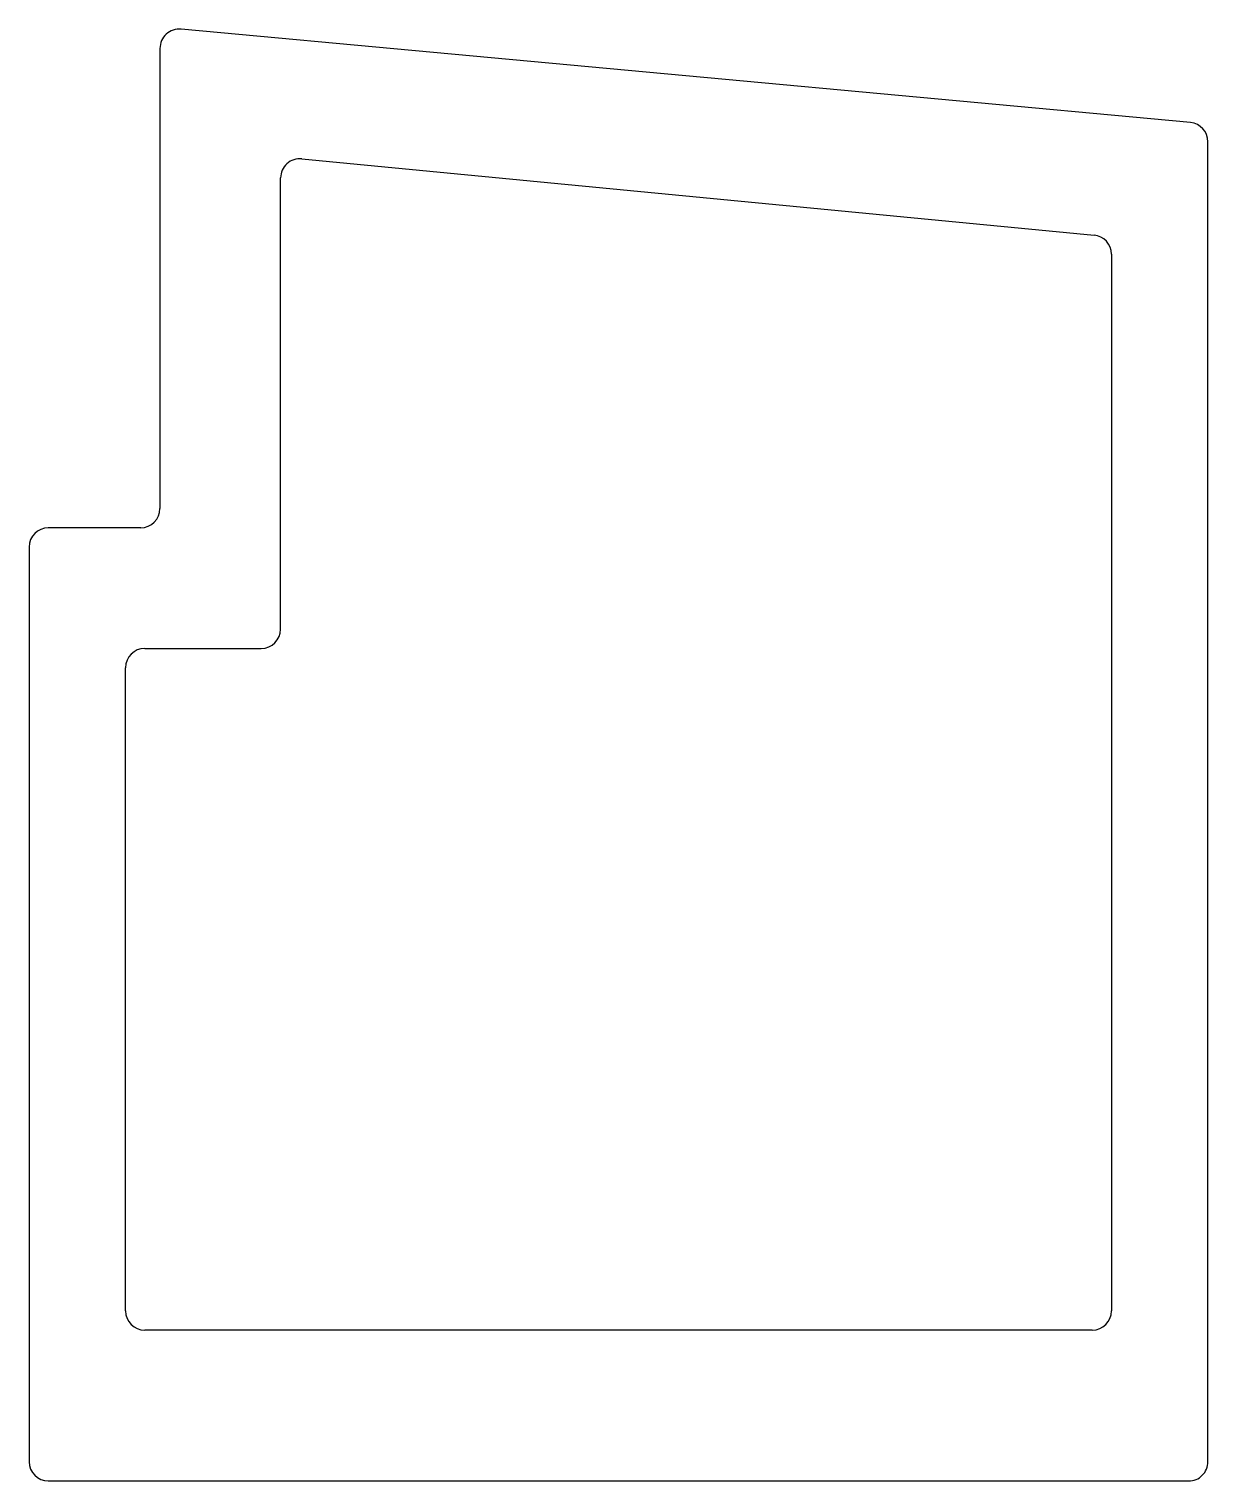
# Model space of a CAD drawing. Extents: x -13 to 11.9, y 1.8 to 32.4.
import ezdxf

# ---------------------------------------------------------------- set-up
doc = ezdxf.new("R2010")
doc.units = 0
doc.layers.get('0').update_dxf_attribs({"linetype": 'CONTINUOUS'})

msp = doc.modelspace()

# ---------------------------------------------------------------- linework, layer by layer
for p, q in [((11.486, 30.44), (-9.771, 32.405)), ((-10.215, 32), (-10.215, 22.312)), ((11.855, 2.243), (11.855, 30.035)), ((-7.23, 29.675), (9.455, 28.07)), ((-7.675, 19.772), (-7.675, 29.271)), ((9.823, 27.666), (9.823, 5.418)), ((-10.621, 21.905), (-12.566, 21.905)), ((-12.972, 21.499), (-12.972, 2.243)), ((-10.534, 19.365), (-8.081, 19.365)), ((-10.94, 5.418), (-10.94, 18.959)), ((-3.053, 5.012), (-10.534, 5.012)), ((9.416, 5.012), (-3.053, 5.012)), ((-12.566, 1.837), (11.448, 1.837))]:
    msp.add_line(p, q)
for centre, start, end in [((-9.809, 32), 84.7185, 180), ((11.448, 30.035), 360, 84.7185), ((-7.269, 29.271), 84.5059, 180), ((9.416, 27.666), 360, 84.5059), ((-10.621, 22.312), 270, 0), ((-12.566, 21.499), 90, 180), ((-8.081, 19.772), 270, 360), ((-10.534, 18.959), 90, 180), ((-10.534, 5.418), 180, 270), ((9.416, 5.418), 270, 360), ((-12.566, 2.243), 180, 270), ((11.448, 2.243), 315, 360), ((11.448, 2.243), 270, 315)]:
    msp.add_arc(centre, 0.406, start, end)

doc.saveas('drawing.dxf')
